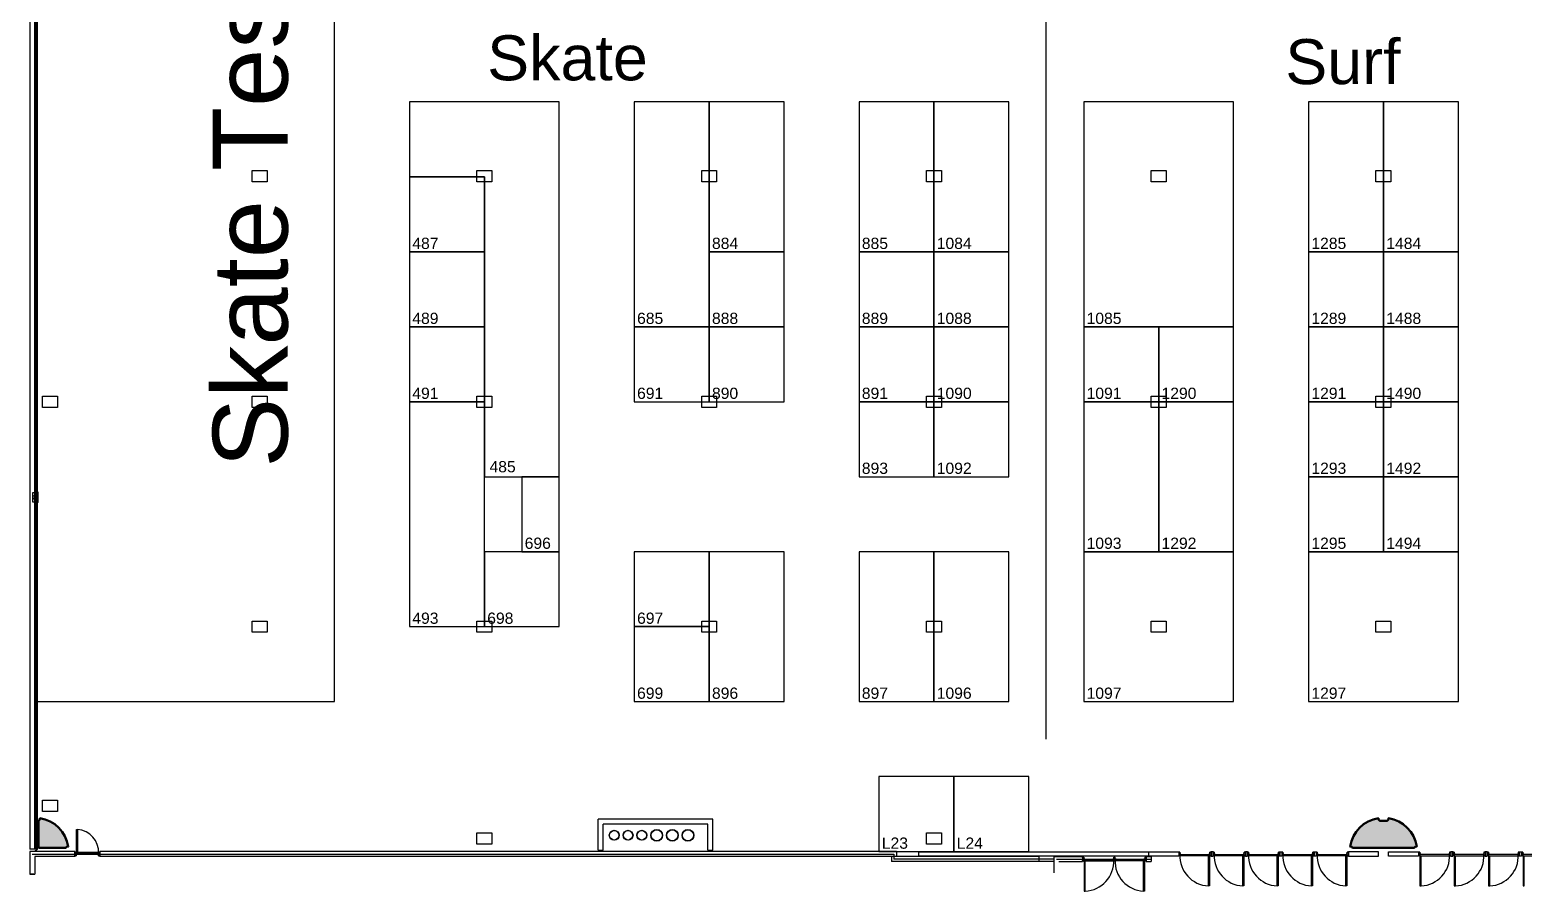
# Model space of a CAD drawing. Extents: x -2543 to 6312, y -522 to 14878.
# Drawn here: x -248 to 2145, y -303 to 1075 of the extents above; entities that cross this region are included whole.
import ezdxf

# ---------------------------------------------------------------- set-up
doc = ezdxf.new("R2010")
doc.units = 0
doc.header["$LTSCALE"] = 5000
doc.header["$PDSIZE"] = 1
for name, color, linetype in [('BoothNumber', 7, 'Continuous'), ('BoothOutLine', 7, 'Continuous'), ('DRAWINGLAYER', 7, 'Continuous'), ('show_xref', 7, 'Continuous')]:
    doc.layers.add(name, color=color, linetype=linetype)
doc.layers.add('OCCC Phase V$0$2020sc01$0$L01-northsouth$0$S-CONC-COLS', color=7, linetype='Continuous', lineweight=50)
doc.layers.add('OCCC Phase V$0$2020sc01$0$L01-northsouth$0$S-CONC-SHAD', color=253, linetype='Continuous', lineweight=20)
doc.styles.add('Arial&EBMS', font='Arial', dxfattribs={"height": 1})
doc.styles.add('Arial&EBMS&B', font='Arial', dxfattribs={"height": 1})

# ---------------------------------------------------------------- blocks, each defined once
blk = doc.blocks.new('OCCC Phase V$0$2020sc01$0$L01-northsouth$0$c9q')
at = {"layer": 'OCCC Phase V$0$2020sc01$0$L01-northsouth$0$S-CONC-SHAD'}
h = blk.add_hatch(color=256, dxfattribs=at)
edge = h.paths.add_edge_path()
edge.add_line((6, 6), (49.4, 6))
edge.add_line((49.4, 6), (51.4, 8))
edge.add_line((51.4, 8), (53.4, 8))
edge.add_arc((0, 0), 54, 8.5196, 81.4804)
edge.add_line((8, 53.4), (8, 51.4))
edge.add_line((8, 51.4), (6, 49.4))
edge.add_line((6, 49.4), (6, 6))
at = {"layer": 'Defpoints'}
blk.add_point((25, 25), dxfattribs=at)
at = {"layer": 'OCCC Phase V$0$2020sc01$0$L01-northsouth$0$S-CONC-COLS'}
blk.add_lwpolyline([(6, 6), (49.4, 6), (51.4, 8), (53.4, 8, 0.329561), (8, 53.4), (8, 51.4), (6, 49.4)], format="xyb", close=True, dxfattribs=at)
blk = doc.blocks.new('OCCC Phase V$0$2020sc01$0$L01-northsouth$0$c9h')
at = {"layer": 'OCCC Phase V$0$2020sc01$0$L01-northsouth$0$S-CONC-SHAD'}
h = blk.add_hatch(color=256, dxfattribs=at)
edge = h.paths.add_edge_path()
edge.add_line((6, -49.4), (8, -51.4))
edge.add_line((8, -51.4), (8, -53.4))
edge.add_arc((0, 0), 54, 278.5196, 351.4804)
edge.add_line((53.4, -8), (51.4, -8))
edge.add_line((51.4, -8), (49.4, -6))
edge.add_line((49.4, -6), (49.4, 6))
edge.add_line((49.4, 6), (51.4, 8))
edge.add_line((51.4, 8), (53.4, 8))
edge.add_arc((0, 0), 54, 8.5196, 81.4804)
edge.add_line((8, 53.4), (8, 51.4))
edge.add_line((8, 51.4), (6, 49.4))
edge.add_line((6, 49.4), (6, -49.4))
at = {"layer": 'Defpoints'}
blk.add_point((25, 0), dxfattribs=at)
at = {"layer": 'OCCC Phase V$0$2020sc01$0$L01-northsouth$0$S-CONC-COLS'}
blk.add_lwpolyline([(6, -49.4), (8, -51.4), (8, -53.4, 0.329561), (53.4, -8), (51.4, -8), (49.4, -6), (49.4, 6), (51.4, 8), (53.4, 8, 0.329561), (8, 53.4), (8, 51.4), (6, 49.4)], format="xyb", close=True, dxfattribs=at)
blk = doc.blocks.new('FACILITY_X0000198')
at = {"layer": 'show_xref', "color": 0}
for p, q in [((-240, -236), (-240, 12716)), ((-238, -238), (-238, 12718)), ((-236, -236), (-236, 12716)), ((-248, 1632), (-248, -236)), ((-240, 1632), (-240, -236)), ((108, 832.2), (108, 850.2)), ((108, 850.2), (132, 850.2)), ((132, 850.2), (132, 832.2)), ((468, 832.2), (468, 850.2)), ((468, 850.2), (492, 850.2)), ((492, 850.2), (492, 832.2)), ((828, 832.2), (828, 850.2)), ((828, 850.2), (852, 850.2)), ((852, 850.2), (852, 832.2)), ((1188, 832.2), (1188, 850.2)), ((1188, 850.2), (1212, 850.2)), ((1212, 850.2), (1212, 832.2)), ((1548, 832.2), (1548, 850.2)), ((1548, 850.2), (1572, 850.2)), ((1572, 850.2), (1572, 832.2)), ((1908, 832.2), (1908, 850.2)), ((1908, 850.2), (1932, 850.2)), ((1932, 850.2), (1932, 832.2)), ((132, 832.2), (108, 832.2)), ((132, 832.2), (132, 832.2)), ((492, 832.2), (468, 832.2)), ((492, 832.2), (492, 832.2)), ((852, 832.2), (828, 832.2)), ((852, 832.2), (852, 832.2)), ((1212, 832.2), (1188, 832.2)), ((1212, 832.2), (1212, 832.2)), ((1572, 832.2), (1548, 832.2)), ((1572, 832.2), (1572, 832.2)), ((1932, 832.2), (1908, 832.2)), ((1932, 832.2), (1932, 832.2)), ((-228, 471), (-228, 489)), ((-228, 489), (-204, 489)), ((-204, 489), (-204, 471)), ((108, 471), (108, 489)), ((108, 489), (132, 489)), ((132, 489), (132, 471)), ((468, 471), (468, 489)), ((468, 489), (492, 489)), ((492, 489), (492, 471)), ((828, 471), (828, 489)), ((828, 489), (852, 489)), ((852, 489), (852, 471)), ((1188, 471), (1188, 489)), ((1188, 489), (1212, 489)), ((1212, 489), (1212, 471)), ((1548, 471), (1548, 489)), ((1548, 489), (1572, 489)), ((1572, 489), (1572, 471)), ((1908, 471), (1908, 489)), ((1908, 489), (1932, 489)), ((1932, 489), (1932, 471)), ((-204, 471), (-228, 471)), ((-204, 471), (-204, 471)), ((132, 471), (108, 471)), ((132, 471), (132, 471)), ((492, 471), (468, 471)), ((492, 471), (492, 471)), ((852, 471), (828, 471)), ((852, 471), (852, 471)), ((1212, 471), (1188, 471)), ((1212, 471), (1212, 471)), ((1572, 471), (1548, 471)), ((1572, 471), (1572, 471)), ((1932, 471), (1908, 471)), ((1932, 471), (1932, 471)), ((-240, 336), (-240, 318)), ((-236, 336), (-236, 336)), ((-236, 318), (-236, 318)), ((108, 111), (108, 129)), ((108, 129), (132, 129)), ((132, 129), (132, 111)), ((468, 111), (468, 129)), ((468, 129), (492, 129)), ((492, 129), (492, 111)), ((828, 111), (828, 129)), ((828, 129), (852, 129)), ((852, 129), (852, 111)), ((1188, 111), (1188, 129)), ((1188, 129), (1212, 129)), ((1212, 129), (1212, 111)), ((1548, 111), (1548, 129)), ((1548, 129), (1572, 129)), ((1572, 129), (1572, 111)), ((1908, 111), (1908, 129)), ((1908, 129), (1932, 129)), ((1932, 129), (1932, 111)), ((132, 111), (108, 111)), ((132, 111), (132, 111)), ((492, 111), (468, 111)), ((492, 111), (492, 111)), ((852, 111), (828, 111)), ((852, 111), (852, 111)), ((1212, 111), (1188, 111)), ((1212, 111), (1212, 111)), ((1572, 111), (1548, 111)), ((1572, 111), (1572, 111)), ((1932, 111), (1908, 111)), ((1932, 111), (1932, 111)), ((-228, -175.8), (-228, -157.8)), ((-228, -157.8), (-204, -157.8)), ((-204, -157.8), (-204, -175.8)), ((-204, -175.8), (-228, -175.8)), ((-204, -175.8), (-204, -175.8)), ((846, -188), (662, -188)), ((662, -238), (662, -188)), ((846, -238), (846, -188)), ((468, -228), (468, -210)), ((468, -210), (492, -210)), ((492, -210), (492, -228)), ((838, -196), (670, -196)), ((670, -238), (670, -196)), ((838, -238), (838, -196)), ((1188, -228), (1188, -210)), ((1188, -210), (1212, -210)), ((1212, -210), (1212, -228)), ((-240, -236), (-248, -236)), ((-236, -236), (-240, -240)), ((492, -228), (468, -228)), ((492, -228), (492, -228)), ((662, -238), (670, -238)), ((838, -238), (846, -238)), ((1212, -228), (1188, -228)), ((1212, -228), (1212, -228)), ((-176, -240), (-248, -240)), ((-248, -240), (-248, -276)), ((-244.6, -244), (1136, -244)), ((-240, -248), (-240, -276)), ((-176, -248), (-240, -248)), ((-176, -240), (-176, -248)), ((-176, -246.4), (-176, -241.6)), ((-176, -241.6), (-175.9, -241.6)), ((-175.9, -246.4), (-176, -246.4)), ((-136, -241.6), (-136.1, -241.6)), ((-136.1, -246.4), (-136, -246.4)), ((1140, -240), (-136, -240)), ((-136, -240), (-136, -248)), ((-136, -246.4), (-136, -241.6)), ((1144, -248), (-136, -248)), ((1132, -248), (1124, -248)), ((1132, -248), (1132, -256)), ((1392, -256), (1132, -256)), ((1136, -244), (1136, -252)), ((1368, -248), (1136, -248)), ((1392, -252), (1136, -252)), ((1140, -240), (1140, -248)), ((1176, -247.2), (1176, -240.2)), ((1176, -240.2), (1544, -240.2)), ((1544, -247.2), (1176, -247.2)), ((1368, -248), (1368, -256)), ((1392, -248), (1392, -256)), ((1392, -248), (1438, -248)), ((1392, -256), (1392, -274)), ((1396.1, -252), (1548, -252)), ((1400, -256), (1438, -256)), ((1438, -248), (1438, -256)), ((1438, -249.6), (1438, -254.4)), ((1438.1, -249.6), (1438, -249.6)), ((1438, -254.4), (1438.1, -254.4)), ((1487.4, -251.2), (1487.4, -252.8)), ((1488, -251.1), (1487.5, -251.1)), ((1487.5, -251.2), (1488.1, -251.2)), ((1487.5, -252.8), (1487.5, -251.2)), ((1488.1, -252.8), (1487.5, -252.8)), ((1487.5, -252.9), (1488, -252.9)), ((1488, -249.2), (1488, -251.1)), ((1488, -252.9), (1488, -254.8)), ((1488.1, -249.1), (1489.9, -249.1)), ((1489.9, -249.2), (1488.1, -249.2)), ((1488.1, -251.2), (1488.1, -249.2)), ((1488.1, -254.8), (1488.1, -252.8)), ((1488.1, -254.8), (1489.9, -254.8)), ((1489.9, -254.9), (1488.1, -254.9)), ((1489.9, -251.2), (1489.9, -249.2)), ((1490.5, -251.2), (1489.9, -251.2)), ((1489.9, -254.8), (1489.9, -252.8)), ((1489.9, -252.8), (1490.5, -252.8)), ((1490, -249.2), (1490, -251.1)), ((1490, -251.1), (1490.5, -251.1)), ((1490, -252.9), (1490, -254.8)), ((1490.5, -252.9), (1490, -252.9)), ((1490.5, -252.8), (1490.5, -251.2)), ((1490.6, -251.2), (1490.6, -252.8)), ((1535.7, -303.3), (1535.7, -255.4)), ((1535.7, -255.4), (1537.5, -255.4)), ((1537.4, -251.2), (1537.4, -252.8)), ((1538, -251.1), (1537.5, -251.1)), ((1537.5, -252.8), (1537.5, -251.2)), ((1537.5, -251.2), (1538.1, -251.2)), ((1538.1, -252.8), (1537.5, -252.8)), ((1537.5, -252.9), (1538, -252.9)), ((1537.5, -255.4), (1537.5, -303.3)), ((1538, -249.2), (1538, -251.1)), ((1538, -252.9), (1538, -254.8)), ((1539.8, -249.1), (1538.1, -249.1)), ((1538.1, -251.2), (1538.1, -249.2)), ((1538.1, -249.2), (1539.8, -249.2)), ((1538.1, -254.8), (1538.1, -252.8)), ((1539.8, -254.8), (1538.1, -254.8)), ((1538.1, -254.9), (1539.8, -254.9)), ((1539.8, -249.2), (1539.8, -249.6)), ((1539.8, -249.6), (1539.9, -249.6)), ((1539.9, -254.4), (1539.8, -254.4)), ((1539.8, -254.4), (1539.8, -254.8)), ((1539.9, -249.6), (1539.9, -249.2)), ((1539.9, -249.6), (1540, -249.6)), ((1540, -254.4), (1539.9, -254.4)), ((1539.9, -254.8), (1539.9, -254.4)), ((1540, -248), (1548, -248)), ((1540, -248), (1540, -256)), ((1540, -249.6), (1540, -254.4)), ((1540, -256), (1548, -256)), ((1544, -240.2), (1592, -240.2)), ((1544, -247.2), (1544, -240.2)), ((1592, -247.2), (1544, -247.2)), ((1548, -248), (1548, -256)), ((1592, -240.2), (1592, -247.2)), ((1592.1, -241.4), (1592, -241.4)), ((1592, -241.4), (1592, -246.1)), ((1592, -246.1), (1592.1, -246.1)), ((1592.1, -241.4), (1592.1, -241)), ((1592.2, -241.4), (1592.1, -241.4)), ((1592.1, -246.5), (1592.1, -246.1)), ((1592.1, -246.1), (1592.2, -246.1)), ((1592.2, -240.9), (1593.9, -240.9)), ((1593.9, -241), (1592.2, -241)), ((1592.2, -241), (1592.2, -241.4)), ((1592.2, -246.1), (1592.2, -246.5)), ((1592.2, -246.5), (1593.9, -246.5)), ((1593.9, -246.6), (1592.2, -246.6)), ((1593.9, -243), (1593.9, -241)), ((1594.5, -243), (1593.9, -243)), ((1593.9, -246.5), (1593.9, -244.5)), ((1593.9, -244.5), (1594.5, -244.5)), ((1594, -241), (1594, -242.9)), ((1594, -242.9), (1594.5, -242.9)), ((1594.5, -244.6), (1594, -244.6)), ((1594, -244.6), (1594, -246.5)), ((1594.5, -244.5), (1594.5, -243)), ((1594.6, -243), (1594.6, -244.5)), ((1639.7, -295), (1639.7, -247.2)), ((1639.7, -247.2), (1641.5, -247.2)), ((1641.4, -243), (1641.4, -244.5)), ((1642, -242.9), (1641.5, -242.9)), ((1641.5, -244.5), (1641.5, -243)), ((1641.5, -243), (1642.1, -243)), ((1642.1, -244.5), (1641.5, -244.5)), ((1641.5, -244.6), (1642, -244.6)), ((1641.5, -247.2), (1641.5, -295)), ((1642, -241), (1642, -242.9)), ((1642, -244.6), (1642, -246.5)), ((1643.8, -240.9), (1642.1, -240.9)), ((1642.1, -243), (1642.1, -241)), ((1642.1, -241), (1643.8, -241)), ((1642.1, -246.5), (1642.1, -244.5)), ((1643.8, -246.5), (1642.1, -246.5)), ((1642.1, -246.6), (1643.8, -246.6)), ((1643.8, -241), (1643.8, -241.4)), ((1643.8, -241.4), (1643.9, -241.4)), ((1643.9, -246.1), (1643.8, -246.1)), ((1643.8, -246.1), (1643.8, -246.5)), ((1643.9, -241.4), (1643.9, -241)), ((1643.9, -241.4), (1644, -241.4)), ((1644, -246.1), (1643.9, -246.1)), ((1643.9, -246.5), (1643.9, -246.1)), ((1644, -240.2), (1644, -247.2)), ((1647, -240.2), (1644, -240.2)), ((1644, -241.4), (1644, -246.1)), ((1644, -247.2), (1647, -247.2)), ((1647, -247.2), (1647, -240.2)), ((1647.1, -241.4), (1647, -241.4)), ((1647, -241.4), (1647, -246.1)), ((1647, -246.1), (1647.1, -246.1)), ((1647.1, -241.4), (1647.1, -241)), ((1647.2, -241.4), (1647.1, -241.4)), ((1647.1, -246.5), (1647.1, -246.1)), ((1647.1, -246.1), (1647.2, -246.1)), ((1647.2, -240.9), (1648.9, -240.9)), ((1648.9, -241), (1647.2, -241)), ((1647.2, -241), (1647.2, -241.4)), ((1647.2, -246.1), (1647.2, -246.5)), ((1647.2, -246.5), (1648.9, -246.5)), ((1648.9, -246.6), (1647.2, -246.6)), ((1648.9, -243), (1648.9, -241)), ((1649.5, -243), (1648.9, -243)), ((1648.9, -246.5), (1648.9, -244.5)), ((1648.9, -244.5), (1649.5, -244.5)), ((1649, -241), (1649, -242.9)), ((1649, -242.9), (1649.5, -242.9)), ((1649.5, -244.6), (1649, -244.6)), ((1649, -244.6), (1649, -246.5)), ((1649.5, -244.5), (1649.5, -243)), ((1649.6, -243), (1649.6, -244.5)), ((1694.7, -295), (1694.7, -247.2)), ((1694.7, -247.2), (1696.5, -247.2)), ((1696.4, -243), (1696.4, -244.5)), ((1697, -242.9), (1696.5, -242.9)), ((1696.5, -244.5), (1696.5, -243)), ((1696.5, -243), (1697.1, -243)), ((1697.1, -244.5), (1696.5, -244.5)), ((1696.5, -244.6), (1697, -244.6)), ((1696.5, -247.2), (1696.5, -295)), ((1697, -241), (1697, -242.9)), ((1697, -244.6), (1697, -246.5)), ((1698.8, -240.9), (1697.1, -240.9)), ((1697.1, -243), (1697.1, -241)), ((1697.1, -241), (1698.8, -241)), ((1697.1, -246.5), (1697.1, -244.5)), ((1698.8, -246.5), (1697.1, -246.5)), ((1697.1, -246.6), (1698.8, -246.6)), ((1698.8, -241), (1698.8, -241.4)), ((1698.8, -241.4), (1698.9, -241.4)), ((1698.9, -246.1), (1698.8, -246.1)), ((1698.8, -246.1), (1698.8, -246.5)), ((1698.9, -241.4), (1698.9, -241)), ((1698.9, -241.4), (1699, -241.4)), ((1699, -246.1), (1698.9, -246.1)), ((1698.9, -246.5), (1698.9, -246.1)), ((1699, -240.2), (1699, -247.2)), ((1702, -240.2), (1699, -240.2)), ((1699, -241.4), (1699, -246.1)), ((1699, -247.2), (1702, -247.2)), ((1702, -247.2), (1702, -240.2)), ((1702.1, -241.4), (1702, -241.4)), ((1702, -241.4), (1702, -246.1)), ((1702, -246.1), (1702.1, -246.1)), ((1702.1, -241.4), (1702.1, -241)), ((1702.2, -241.4), (1702.1, -241.4)), ((1702.1, -246.5), (1702.1, -246.1)), ((1702.1, -246.1), (1702.2, -246.1)), ((1702.2, -240.9), (1703.9, -240.9)), ((1703.9, -241), (1702.2, -241)), ((1702.2, -241), (1702.2, -241.4)), ((1702.2, -246.1), (1702.2, -246.5)), ((1702.2, -246.5), (1703.9, -246.5)), ((1703.9, -246.6), (1702.2, -246.6)), ((1703.9, -243), (1703.9, -241)), ((1704.5, -243), (1703.9, -243)), ((1703.9, -246.5), (1703.9, -244.5)), ((1703.9, -244.5), (1704.5, -244.5)), ((1704, -241), (1704, -242.9)), ((1704, -242.9), (1704.5, -242.9)), ((1704.5, -244.6), (1704, -244.6)), ((1704, -244.6), (1704, -246.5)), ((1704.5, -244.5), (1704.5, -243)), ((1704.6, -243), (1704.6, -244.5)), ((1749.7, -295), (1749.7, -247.2)), ((1749.7, -247.2), (1751.5, -247.2)), ((1751.4, -243), (1751.4, -244.5)), ((1752, -242.9), (1751.5, -242.9)), ((1751.5, -244.5), (1751.5, -243)), ((1751.5, -243), (1752.1, -243)), ((1752.1, -244.5), (1751.5, -244.5)), ((1751.5, -244.6), (1752, -244.6)), ((1751.5, -247.2), (1751.5, -295)), ((1752, -241), (1752, -242.9)), ((1752, -244.6), (1752, -246.5)), ((1753.8, -240.9), (1752.1, -240.9)), ((1752.1, -243), (1752.1, -241)), ((1752.1, -241), (1753.8, -241)), ((1752.1, -246.5), (1752.1, -244.5)), ((1753.8, -246.5), (1752.1, -246.5)), ((1752.1, -246.6), (1753.8, -246.6)), ((1753.8, -241), (1753.8, -241.4)), ((1753.8, -241.4), (1753.9, -241.4)), ((1753.9, -246.1), (1753.8, -246.1)), ((1753.8, -246.1), (1753.8, -246.5)), ((1753.9, -241.4), (1753.9, -241)), ((1753.9, -241.4), (1754, -241.4)), ((1754, -246.1), (1753.9, -246.1)), ((1753.9, -246.5), (1753.9, -246.1)), ((1754, -247.2), (1754, -240.2)), ((1754, -240.2), (1757, -240.2)), ((1754, -241.4), (1754, -246.1)), ((1757, -247.2), (1754, -247.2)), ((1757, -240.2), (1757, -247.2)), ((1757.1, -241.4), (1757, -241.4)), ((1757, -241.4), (1757, -246.1)), ((1757, -246.1), (1757.1, -246.1)), ((1757.1, -241.4), (1757.1, -241)), ((1757.2, -241.4), (1757.1, -241.4)), ((1757.1, -246.5), (1757.1, -246.1)), ((1757.1, -246.1), (1757.2, -246.1)), ((1757.2, -240.9), (1758.9, -240.9)), ((1758.9, -241), (1757.2, -241)), ((1757.2, -241), (1757.2, -241.4)), ((1757.2, -246.1), (1757.2, -246.5)), ((1757.2, -246.5), (1758.9, -246.5)), ((1758.9, -246.6), (1757.2, -246.6)), ((1758.9, -243), (1758.9, -241)), ((1759.5, -243), (1758.9, -243)), ((1758.9, -246.5), (1758.9, -244.5)), ((1758.9, -244.5), (1759.5, -244.5)), ((1759, -241), (1759, -242.9)), ((1759, -242.9), (1759.5, -242.9)), ((1759.5, -244.6), (1759, -244.6)), ((1759, -244.6), (1759, -246.5)), ((1759.5, -244.5), (1759.5, -243)), ((1759.6, -243), (1759.6, -244.5)), ((1804.7, -295), (1804.7, -247.2)), ((1804.7, -247.2), (1806.5, -247.2)), ((1806.4, -243), (1806.4, -244.5)), ((1807, -242.9), (1806.5, -242.9)), ((1806.5, -244.5), (1806.5, -243)), ((1806.5, -243), (1807.1, -243)), ((1807.1, -244.5), (1806.5, -244.5)), ((1806.5, -244.6), (1807, -244.6)), ((1806.5, -247.2), (1806.5, -295)), ((1807, -241), (1807, -242.9)), ((1807, -244.6), (1807, -246.5)), ((1808.8, -240.9), (1807.1, -240.9)), ((1807.1, -243), (1807.1, -241)), ((1807.1, -241), (1808.8, -241)), ((1807.1, -246.5), (1807.1, -244.5)), ((1808.8, -246.5), (1807.1, -246.5)), ((1807.1, -246.6), (1808.8, -246.6)), ((1808.8, -241), (1808.8, -241.4)), ((1808.8, -241.4), (1808.9, -241.4)), ((1808.9, -246.1), (1808.8, -246.1)), ((1808.8, -246.1), (1808.8, -246.5)), ((1808.9, -241.4), (1808.9, -241)), ((1808.9, -241.4), (1809, -241.4)), ((1809, -246.1), (1808.9, -246.1)), ((1808.9, -246.5), (1808.9, -246.1)), ((1809, -247.2), (1809, -240.2)), ((1809, -240.2), (1812, -240.2)), ((1809, -241.4), (1809, -246.1)), ((1812, -247.2), (1809, -247.2)), ((1812, -240.2), (1812, -247.2)), ((1812.1, -241.4), (1812, -241.4)), ((1812, -241.4), (1812, -246.1)), ((1812, -246.1), (1812.1, -246.1)), ((1812.1, -241.4), (1812.1, -241)), ((1812.2, -241.4), (1812.1, -241.4)), ((1812.1, -246.5), (1812.1, -246.1)), ((1812.1, -246.1), (1812.2, -246.1)), ((1812.2, -240.9), (1813.9, -240.9)), ((1813.9, -241), (1812.2, -241)), ((1812.2, -241), (1812.2, -241.4)), ((1812.2, -246.1), (1812.2, -246.5)), ((1812.2, -246.5), (1813.9, -246.5)), ((1813.9, -246.6), (1812.2, -246.6)), ((1813.9, -243), (1813.9, -241)), ((1814.5, -243), (1813.9, -243)), ((1813.9, -246.5), (1813.9, -244.5)), ((1813.9, -244.5), (1814.5, -244.5)), ((1814, -241), (1814, -242.9)), ((1814, -242.9), (1814.5, -242.9)), ((1814.5, -244.6), (1814, -244.6)), ((1814, -244.6), (1814, -246.5)), ((1814.5, -244.5), (1814.5, -243)), ((1814.6, -243), (1814.6, -244.5)), ((1859.7, -295), (1859.7, -247.2)), ((1859.7, -247.2), (1861.5, -247.2)), ((1861.4, -243), (1861.4, -244.5)), ((1862, -242.9), (1861.5, -242.9)), ((1861.5, -244.5), (1861.5, -243)), ((1861.5, -243), (1862.1, -243)), ((1862.1, -244.5), (1861.5, -244.5)), ((1861.5, -244.6), (1862, -244.6)), ((1861.5, -247.2), (1861.5, -295)), ((1862, -241), (1862, -242.9)), ((1862, -244.6), (1862, -246.5)), ((1863.8, -240.9), (1862.1, -240.9)), ((1862.1, -243), (1862.1, -241)), ((1862.1, -241), (1863.8, -241)), ((1862.1, -246.5), (1862.1, -244.5)), ((1863.8, -246.5), (1862.1, -246.5)), ((1862.1, -246.6), (1863.8, -246.6)), ((1863.8, -241), (1863.8, -241.4)), ((1863.8, -241.4), (1863.9, -241.4)), ((1863.9, -246.1), (1863.8, -246.1)), ((1863.8, -246.1), (1863.8, -246.5)), ((1863.9, -241.4), (1863.9, -241)), ((1863.9, -241.4), (1864, -241.4)), ((1864, -246.1), (1863.9, -246.1)), ((1863.9, -246.5), (1863.9, -246.1)), ((1912, -240.2), (1864, -240.2)), ((1864, -240.2), (1864, -247.2)), ((1864, -241.4), (1864, -246.1)), ((1864, -247.2), (1912, -247.2)), ((1912, -247.2), (1912, -240.2)), ((1928, -240.2), (1976, -240.2)), ((1928, -247.2), (1928, -240.2)), ((1976, -247.2), (1928, -247.2)), ((1976, -240.2), (1976, -247.2)), ((1976, -241.4), (1976, -246.1)), ((1976.1, -241.4), (1976, -241.4)), ((1976, -246.1), (1976.1, -246.1)), ((1976.1, -241.4), (1976.1, -241)), ((1976.2, -241.4), (1976.1, -241.4)), ((1976.1, -246.5), (1976.1, -246.1)), ((1976.1, -246.1), (1976.2, -246.1)), ((1976.2, -240.9), (1977.9, -240.9)), ((1977.9, -241), (1976.2, -241)), ((1976.2, -241), (1976.2, -241.4)), ((1976.2, -246.1), (1976.2, -246.5)), ((1976.2, -246.5), (1977.9, -246.5)), ((1977.9, -246.6), (1976.2, -246.6)), ((1977.9, -243), (1977.9, -241)), ((1978.5, -243), (1977.9, -243)), ((1977.9, -246.5), (1977.9, -244.5)), ((1977.9, -244.5), (1978.5, -244.5)), ((1978, -241), (1978, -242.9)), ((1978, -242.9), (1978.5, -242.9)), ((1978.5, -244.6), (1978, -244.6)), ((1978, -244.6), (1978, -246.5)), ((1978.5, -244.5), (1978.5, -243)), ((1980.3, -247.2), (1978.5, -247.2)), ((1978.5, -247.2), (1978.5, -295)), ((1978.6, -243), (1978.6, -244.5)), ((1980.3, -295), (1980.3, -247.2)), ((2025.4, -243), (2025.4, -244.5)), ((2026, -242.9), (2025.5, -242.9)), ((2025.5, -244.5), (2025.5, -243)), ((2025.5, -243), (2026.1, -243)), ((2026.1, -244.5), (2025.5, -244.5)), ((2025.5, -244.6), (2026, -244.6)), ((2026, -241), (2026, -242.9)), ((2026, -244.6), (2026, -246.5)), ((2027.8, -240.9), (2026.1, -240.9)), ((2026.1, -243), (2026.1, -241)), ((2026.1, -241), (2027.8, -241)), ((2026.1, -246.5), (2026.1, -244.5)), ((2027.8, -246.5), (2026.1, -246.5)), ((2026.1, -246.6), (2027.8, -246.6)), ((2027.8, -241), (2027.8, -241.4)), ((2027.8, -241.4), (2027.9, -241.4)), ((2027.9, -246.1), (2027.8, -246.1)), ((2027.8, -246.1), (2027.8, -246.5)), ((2027.9, -241.4), (2027.9, -241)), ((2027.9, -241.4), (2028, -241.4)), ((2028, -246.1), (2027.9, -246.1)), ((2027.9, -246.5), (2027.9, -246.1)), ((2028, -240.2), (2028, -247.2)), ((2031, -240.2), (2028, -240.2)), ((2028, -241.4), (2028, -246.1)), ((2028, -247.2), (2031, -247.2)), ((2031, -247.2), (2031, -240.2)), ((2031, -241.4), (2031, -246.1)), ((2031.1, -241.4), (2031, -241.4)), ((2031, -246.1), (2031.1, -246.1)), ((2031.1, -241.4), (2031.1, -241)), ((2031.2, -241.4), (2031.1, -241.4)), ((2031.1, -246.5), (2031.1, -246.1)), ((2031.1, -246.1), (2031.2, -246.1)), ((2031.2, -240.9), (2032.9, -240.9)), ((2032.9, -241), (2031.2, -241)), ((2031.2, -241), (2031.2, -241.4)), ((2031.2, -246.1), (2031.2, -246.5)), ((2031.2, -246.5), (2032.9, -246.5)), ((2032.9, -246.6), (2031.2, -246.6)), ((2032.9, -243), (2032.9, -241)), ((2033.5, -243), (2032.9, -243)), ((2032.9, -246.5), (2032.9, -244.5)), ((2032.9, -244.5), (2033.5, -244.5)), ((2033, -241), (2033, -242.9)), ((2033, -242.9), (2033.5, -242.9)), ((2033.5, -244.6), (2033, -244.6)), ((2033, -244.6), (2033, -246.5)), ((2033.5, -244.5), (2033.5, -243)), ((2035.3, -247.2), (2033.5, -247.2)), ((2033.5, -247.2), (2033.5, -295)), ((2033.6, -243), (2033.6, -244.5)), ((2035.3, -295), (2035.3, -247.2)), ((2080.4, -243), (2080.4, -244.5)), ((2081, -242.9), (2080.5, -242.9)), ((2080.5, -244.5), (2080.5, -243)), ((2080.5, -243), (2081.1, -243)), ((2081.1, -244.5), (2080.5, -244.5)), ((2080.5, -244.6), (2081, -244.6)), ((2081, -241), (2081, -242.9)), ((2081, -244.6), (2081, -246.5)), ((2082.8, -240.9), (2081.1, -240.9)), ((2081.1, -243), (2081.1, -241)), ((2081.1, -241), (2082.8, -241)), ((2081.1, -246.5), (2081.1, -244.5)), ((2082.8, -246.5), (2081.1, -246.5)), ((2081.1, -246.6), (2082.8, -246.6)), ((2082.8, -241), (2082.8, -241.4)), ((2082.8, -241.4), (2082.9, -241.4)), ((2082.9, -246.1), (2082.8, -246.1)), ((2082.8, -246.1), (2082.8, -246.5)), ((2082.9, -241.4), (2082.9, -241)), ((2082.9, -241.4), (2083, -241.4)), ((2083, -246.1), (2082.9, -246.1)), ((2082.9, -246.5), (2082.9, -246.1)), ((2083, -240.2), (2083, -247.2)), ((2086, -240.2), (2083, -240.2)), ((2083, -241.4), (2083, -246.1)), ((2083, -247.2), (2086, -247.2)), ((2086, -247.2), (2086, -240.2)), ((2086, -241.4), (2086, -246.1)), ((2086.1, -241.4), (2086, -241.4)), ((2086, -246.1), (2086.1, -246.1)), ((2086.1, -241.4), (2086.1, -241)), ((2086.2, -241.4), (2086.1, -241.4)), ((2086.1, -246.5), (2086.1, -246.1)), ((2086.1, -246.1), (2086.2, -246.1)), ((2086.2, -240.9), (2087.9, -240.9)), ((2087.9, -241), (2086.2, -241)), ((2086.2, -241), (2086.2, -241.4)), ((2086.2, -246.1), (2086.2, -246.5)), ((2086.2, -246.5), (2087.9, -246.5)), ((2087.9, -246.6), (2086.2, -246.6)), ((2087.9, -243), (2087.9, -241)), ((2088.5, -243), (2087.9, -243)), ((2087.9, -246.5), (2087.9, -244.5)), ((2087.9, -244.5), (2088.5, -244.5)), ((2088, -241), (2088, -242.9)), ((2088, -242.9), (2088.5, -242.9)), ((2088.5, -244.6), (2088, -244.6)), ((2088, -244.6), (2088, -246.5)), ((2088.5, -244.5), (2088.5, -243)), ((2090.3, -247.2), (2088.5, -247.2)), ((2088.5, -247.2), (2088.5, -295)), ((2088.6, -243), (2088.6, -244.5)), ((2090.3, -295), (2090.3, -247.2)), ((2135.4, -243), (2135.4, -244.5)), ((2136, -242.9), (2135.5, -242.9)), ((2135.5, -244.5), (2135.5, -243)), ((2135.5, -243), (2136.1, -243)), ((2136.1, -244.5), (2135.5, -244.5)), ((2135.5, -244.6), (2136, -244.6)), ((2136, -241), (2136, -242.9)), ((2136, -244.6), (2136, -246.5)), ((2137.8, -240.9), (2136.1, -240.9)), ((2136.1, -243), (2136.1, -241)), ((2136.1, -241), (2137.8, -241)), ((2136.1, -246.5), (2136.1, -244.5)), ((2137.8, -246.5), (2136.1, -246.5)), ((2136.1, -246.6), (2137.8, -246.6)), ((2137.8, -241), (2137.8, -241.4)), ((2137.8, -241.4), (2137.9, -241.4)), ((2137.9, -246.1), (2137.8, -246.1)), ((2137.8, -246.1), (2137.8, -246.5)), ((2137.9, -241.4), (2137.9, -241)), ((2137.9, -241.4), (2138, -241.4)), ((2138, -246.1), (2137.9, -246.1)), ((2137.9, -246.5), (2137.9, -246.1)), ((2138, -247.2), (2138, -240.2)), ((2138, -240.2), (2141, -240.2)), ((2138, -241.4), (2138, -246.1)), ((2141, -247.2), (2138, -247.2)), ((2141, -240.2), (2141, -247.2)), ((2141, -241.4), (2141, -246.1)), ((2141.1, -241.4), (2141, -241.4)), ((2141, -246.1), (2141.1, -246.1)), ((2141.1, -241.4), (2141.1, -241)), ((2141.2, -241.4), (2141.1, -241.4)), ((2141.1, -246.5), (2141.1, -246.1)), ((2141.1, -246.1), (2141.2, -246.1)), ((2141.2, -240.9), (2142.9, -240.9)), ((2142.9, -241), (2141.2, -241)), ((2141.2, -241), (2141.2, -241.4)), ((2141.2, -246.1), (2141.2, -246.5)), ((2141.2, -246.5), (2142.9, -246.5)), ((2142.9, -246.6), (2141.2, -246.6)), ((2142.9, -243), (2142.9, -241)), ((2143.5, -243), (2142.9, -243)), ((2142.9, -246.5), (2142.9, -244.5)), ((2142.9, -244.5), (2143.5, -244.5)), ((2143, -241), (2143, -242.9)), ((2143, -242.9), (2143.5, -242.9)), ((2143.5, -244.6), (2143, -244.6)), ((2143, -244.6), (2143, -246.5)), ((2143.5, -244.5), (2143.5, -243)), ((2145.3, -247.2), (2143.5, -247.2)), ((2143.5, -247.2), (2143.5, -295)), ((2143.6, -243), (2143.6, -244.5)), ((2145.3, -295), (2145.3, -247.2)), ((-248, -276), (-240, -276)), ((-246.4, -276), (-246.4, -276.1)), ((-241.6, -276), (-246.4, -276)), ((-241.6, -276.1), (-241.6, -276)), ((1537.5, -303.3), (1535.7, -303.3)), ((1641.5, -295), (1639.7, -295)), ((1696.5, -295), (1694.7, -295)), ((1751.5, -295), (1749.7, -295)), ((1806.5, -295), (1804.7, -295)), ((1861.5, -295), (1859.7, -295)), ((1978.5, -295), (1980.3, -295)), ((2033.5, -295), (2035.3, -295)), ((2088.5, -295), (2090.3, -295)), ((2143.5, -295), (2145.3, -295))]:
    blk.add_line(p, q, dxfattribs=at)
blk.add_lwpolyline([(-240, 318), (-236, 318, 0.414214), (-235, 319), (-235, 335, 0.414214), (-236, 336), (-240, 336)], format="xyb", dxfattribs=at)
blk.add_lwpolyline([(-240, 334), (-244, 334), (-244, 320), (-240, 320)], dxfattribs=at)
for points in [[(-171.7, -204.7), (-171.7, -240.6), (-173.5, -240.6), (-173.5, -204.7)], [(-138.1, -242.9), (-173.9, -242.9), (-173.9, -241.1), (-138.1, -241.1)], [(1487.9, -253.1), (1440.1, -253.1), (1440.1, -254.9), (1487.9, -254.9)], [(1442.3, -303.3), (1442.3, -255.4), (1440.5, -255.4), (1440.5, -303.3)], [(1490.1, -253.1), (1537.9, -253.1), (1537.9, -254.9), (1490.1, -254.9)], [(1594.1, -244.9), (1641.9, -244.9), (1641.9, -246.6), (1594.1, -246.6)], [(1649.1, -244.9), (1696.9, -244.9), (1696.9, -246.6), (1649.1, -246.6)], [(1704.1, -244.9), (1751.9, -244.9), (1751.9, -246.6), (1704.1, -246.6)], [(1759.1, -244.9), (1806.9, -244.9), (1806.9, -246.6), (1759.1, -246.6)], [(1814.1, -244.9), (1861.9, -244.9), (1861.9, -246.6), (1814.1, -246.6)], [(2025.9, -244.9), (1978.1, -244.9), (1978.1, -246.6), (2025.9, -246.6)], [(2080.9, -244.9), (2033.1, -244.9), (2033.1, -246.6), (2080.9, -246.6)], [(2135.9, -244.9), (2088.1, -244.9), (2088.1, -246.6), (2135.9, -246.6)], [(2190.9, -244.9), (2143.1, -244.9), (2143.1, -246.6), (2190.9, -246.6)]]:
    blk.add_lwpolyline(points, close=True, dxfattribs=at)
for points in [[(-175.9, -246.8, 0.414214), (-175.8, -246.9), (-174.1, -246.9, 0.414214), (-174, -246.8), (-174, -244.9), (-173.5, -244.9, 0.414214), (-173.4, -244.8), (-173.4, -243.2, 0.414214), (-173.5, -243.1), (-174, -243.1), (-174, -241.2, 0.414214), (-174.1, -241.1), (-175.8, -241.1, 0.414214), (-175.9, -241.2), (-175.9, -241.6), (-175.8, -241.6), (-175.8, -241.2), (-174.1, -241.2), (-174.1, -243.2), (-173.5, -243.2), (-173.5, -244.8), (-174.1, -244.8), (-174.1, -246.8), (-175.8, -246.8), (-175.8, -246.4), (-175.9, -246.4)], [(-136.1, -246.8, -0.414214), (-136.2, -246.9), (-137.9, -246.9, -0.414214), (-138, -246.8), (-138, -244.9), (-138.5, -244.9, -0.414214), (-138.6, -244.8), (-138.6, -243.2, -0.414214), (-138.5, -243.1), (-138, -243.1), (-138, -241.2, -0.414214), (-137.9, -241.1), (-136.2, -241.1, -0.414214), (-136.1, -241.2), (-136.1, -241.6), (-136.2, -241.6), (-136.2, -241.2), (-137.9, -241.2), (-137.9, -243.2), (-138.5, -243.2), (-138.5, -244.8), (-137.9, -244.8), (-137.9, -246.8), (-136.2, -246.8), (-136.2, -246.4), (-136.1, -246.4)], [(1438.1, -249.2, -0.414214), (1438.2, -249.1), (1439.9, -249.1, -0.414214), (1440, -249.2), (1440, -251.1), (1440.5, -251.1, -0.414214), (1440.6, -251.2), (1440.6, -252.8, -0.414214), (1440.5, -252.9), (1440, -252.9), (1440, -254.8, -0.414214), (1439.9, -254.9), (1438.2, -254.9, -0.414214), (1438.1, -254.8), (1438.1, -254.4), (1438.2, -254.4), (1438.2, -254.8), (1439.9, -254.8), (1439.9, -252.8), (1440.5, -252.8), (1440.5, -251.2), (1439.9, -251.2), (1439.9, -249.2), (1438.2, -249.2), (1438.2, -249.6), (1438.1, -249.6)]]:
    blk.add_lwpolyline(points, format="xyb", close=True, dxfattribs=at)
for centre, radius in [((-240, 327), 3), ((688, -214), 8), ((688, -214), 7.5), ((710, -214), 8), ((710, -214), 7.5), ((732, -214), 8), ((732, -214), 7.5), ((756, -214), 9.5), ((756, -214), 9), ((781, -214), 9.5), ((781, -214), 9), ((806, -214), 9.5), ((806, -214), 9), ((-174, -240.6), 0.375), ((1440, -255.4), 0.375), ((1538, -255.4), 0.375), ((1642, -247.1), 0.375), ((1697, -247.1), 0.375), ((1752, -247.1), 0.375), ((1807, -247.1), 0.375), ((1862, -247.1), 0.375), ((1978, -247.1), 0.375), ((2033, -247.1), 0.375), ((2088, -247.1), 0.375), ((2143, -247.1), 0.375)]:
    blk.add_circle(centre, radius, dxfattribs=at)
for centre, radius, start, end in [((-174, -240.6), 36, 356.4144, 86.4143), ((1440, -255.4), 48, 272.689, 2.689), ((1487.5, -251.2), 0.125, 90, 180), ((1487.5, -252.8), 0.125, 180, 270), ((1488.1, -249.2), 0.125, 90, 180), ((1488.1, -254.8), 0.125, 180, 270), ((1489.9, -249.2), 0.125, 0, 90), ((1489.9, -254.8), 0.125, 270, 0), ((1538, -255.4), 48, 177.311, 267.311), ((1490.5, -251.2), 0.125, 0, 90), ((1490.5, -252.8), 0.125, 270, 0), ((1537.5, -251.2), 0.125, 90, 180), ((1537.5, -252.8), 0.125, 180, 270), ((1538.1, -249.2), 0.125, 90, 180), ((1538.1, -254.8), 0.125, 180, 270), ((1539.8, -249.2), 0.125, 0, 90), ((1539.8, -254.8), 0.125, 270, 0), ((1592.2, -241), 0.125, 90, 180), ((1592.2, -246.5), 0.125, 180, 270), ((1593.9, -241), 0.125, 0, 90), ((1593.9, -246.5), 0.125, 270, 0), ((1642, -247.1), 48, 177.311, 267.311), ((1594.5, -243), 0.125, 0, 90), ((1594.5, -244.5), 0.125, 270, 0), ((1641.5, -243), 0.125, 90, 180), ((1641.5, -244.5), 0.125, 180, 270), ((1642.1, -241), 0.125, 90, 180), ((1642.1, -246.5), 0.125, 180, 270), ((1643.8, -241), 0.125, 0, 90), ((1643.8, -246.5), 0.125, 270, 0), ((1647.2, -241), 0.125, 90, 180), ((1647.2, -246.5), 0.125, 180, 270), ((1648.9, -241), 0.125, 0, 90), ((1648.9, -246.5), 0.125, 270, 0), ((1697, -247.1), 48, 177.311, 267.311), ((1649.5, -243), 0.125, 0, 90), ((1649.5, -244.5), 0.125, 270, 0), ((1696.5, -243), 0.125, 90, 180), ((1696.5, -244.5), 0.125, 180, 270), ((1697.1, -241), 0.125, 90, 180), ((1697.1, -246.5), 0.125, 180, 270), ((1698.8, -241), 0.125, 0, 90), ((1698.8, -246.5), 0.125, 270, 0), ((1702.2, -241), 0.125, 90, 180), ((1702.2, -246.5), 0.125, 180, 270), ((1703.9, -241), 0.125, 0, 90), ((1703.9, -246.5), 0.125, 270, 0), ((1752, -247.1), 48, 177.311, 267.311), ((1704.5, -243), 0.125, 0, 90), ((1704.5, -244.5), 0.125, 270, 0), ((1751.5, -243), 0.125, 90, 180), ((1751.5, -244.5), 0.125, 180, 270), ((1752.1, -241), 0.125, 90, 180), ((1752.1, -246.5), 0.125, 180, 270), ((1753.8, -241), 0.125, 0, 90), ((1753.8, -246.5), 0.125, 270, 0), ((1757.2, -241), 0.125, 90, 180), ((1757.2, -246.5), 0.125, 180, 270), ((1758.9, -241), 0.125, 0, 90), ((1758.9, -246.5), 0.125, 270, 0), ((1807, -247.1), 48, 177.311, 267.311), ((1759.5, -243), 0.125, 0, 90), ((1759.5, -244.5), 0.125, 270, 0), ((1806.5, -243), 0.125, 90, 180), ((1806.5, -244.5), 0.125, 180, 270), ((1807.1, -241), 0.125, 90, 180), ((1807.1, -246.5), 0.125, 180, 270), ((1808.8, -241), 0.125, 0, 90), ((1808.8, -246.5), 0.125, 270, 0), ((1812.2, -241), 0.125, 90, 180), ((1812.2, -246.5), 0.125, 180, 270), ((1813.9, -241), 0.125, 0, 90), ((1813.9, -246.5), 0.125, 270, 0), ((1862, -247.1), 48, 177.311, 267.311), ((1814.5, -243), 0.125, 0, 90), ((1814.5, -244.5), 0.125, 270, 0), ((1861.5, -243), 0.125, 90, 180), ((1861.5, -244.5), 0.125, 180, 270), ((1862.1, -241), 0.125, 90, 180), ((1862.1, -246.5), 0.125, 180, 270), ((1863.8, -241), 0.125, 0, 90), ((1863.8, -246.5), 0.125, 270, 0), ((1976.2, -241), 0.125, 90, 180), ((1976.2, -246.5), 0.125, 180, 270), ((1977.9, -241), 0.125, 0, 90), ((1977.9, -246.5), 0.125, 270, 0), ((1978.5, -243), 0.125, 0, 90), ((1978.5, -244.5), 0.125, 270, 0), ((1978, -247.1), 48, 272.689, 2.689), ((2025.5, -243), 0.125, 90, 180), ((2025.5, -244.5), 0.125, 180, 270), ((2026.1, -241), 0.125, 90, 180), ((2026.1, -246.5), 0.125, 180, 270), ((2027.8, -241), 0.125, 0, 90), ((2027.8, -246.5), 0.125, 270, 0), ((2031.2, -241), 0.125, 90, 180), ((2031.2, -246.5), 0.125, 180, 270), ((2032.9, -241), 0.125, 0, 90), ((2032.9, -246.5), 0.125, 270, 0), ((2033.5, -243), 0.125, 0, 90), ((2033.5, -244.5), 0.125, 270, 0), ((2033, -247.1), 48, 272.689, 2.689), ((2080.5, -243), 0.125, 90, 180), ((2080.5, -244.5), 0.125, 180, 270), ((2081.1, -241), 0.125, 90, 180), ((2081.1, -246.5), 0.125, 180, 270), ((2082.8, -241), 0.125, 0, 90), ((2082.8, -246.5), 0.125, 270, 0), ((2086.2, -241), 0.125, 90, 180), ((2086.2, -246.5), 0.125, 180, 270), ((2087.9, -241), 0.125, 0, 90), ((2087.9, -246.5), 0.125, 270, 0), ((2088.5, -243), 0.125, 0, 90), ((2088.5, -244.5), 0.125, 270, 0), ((2088, -247.1), 48, 272.689, 2.689), ((2135.5, -243), 0.125, 90, 180), ((2135.5, -244.5), 0.125, 180, 270), ((2136.1, -241), 0.125, 90, 180), ((2136.1, -246.5), 0.125, 180, 270), ((2137.8, -241), 0.125, 0, 90), ((2137.8, -246.5), 0.125, 270, 0), ((2141.2, -241), 0.125, 90, 180), ((2141.2, -246.5), 0.125, 180, 270), ((2142.9, -241), 0.125, 0, 90), ((2142.9, -246.5), 0.125, 270, 0), ((2143.5, -243), 0.125, 0, 90), ((2143.5, -244.5), 0.125, 270, 0)]:
    blk.add_arc(centre, radius, start, end, dxfattribs=at)
for p in [(-174, -241.1), (-138, -241.1), (1440, -254.9), (1488, -254.9), (1490, -254.9), (1538, -254.9), (1594, -246.6), (1642, -246.6), (1649, -246.6), (1697, -246.6), (1704, -246.6), (1752, -246.6), (1759, -246.6), (1807, -246.6), (1814, -246.6), (1862, -246.6), (1978, -246.6), (2026, -246.6), (2033, -246.6), (2081, -246.6), (2088, -246.6), (2136, -246.6), (2143, -246.6)]:
    blk.add_point(p, dxfattribs=at)
blk.add_blockref('OCCC Phase V$0$2020sc01$0$L01-northsouth$0$c9q', (-240, -240), dxfattribs=at)
at = {"layer": 'show_xref', "color": 0, "xscale": -1, "rotation": 269.9999999779589}
blk.add_blockref('OCCC Phase V$0$2020sc01$0$L01-northsouth$0$c9h', (1920, -240), dxfattribs=at)

msp = doc.modelspace()

# ---------------------------------------------------------------- linework, layer by layer
at = {"layer": 'BoothOutLine'}
for points in [[(360, 960), (360, 840), (480, 840), (480, 360), (600, 360), (600, 960)], [(720, 960), (720, 600), (840, 600), (840, 960), (720, 960)], [(840, 960), (840, 720), (960, 720), (960, 960), (840, 960)], [(1080, 960), (1080, 720), (1200, 720), (1200, 960), (1080, 960)], [(1200, 960), (1200, 720), (1320, 720), (1320, 960), (1200, 960)], [(1440, 960), (1440, 600), (1680, 600), (1680, 960), (1440, 960)], [(1800, 960), (1800, 720), (1920, 720), (1920, 960), (1800, 960)], [(1920, 960), (1920, 720), (2040, 720), (2040, 960), (1920, 960)], [(360, 840), (360, 720), (480, 720), (480, 840), (360, 840)], [(360, 720), (360, 600), (480, 600), (480, 720), (360, 720)], [(840, 720), (840, 600), (960, 600), (960, 720), (840, 720)], [(1080, 720), (1080, 600), (1200, 600), (1200, 720), (1080, 720)], [(1200, 720), (1200, 600), (1320, 600), (1320, 720), (1200, 720)], [(1800, 720), (1800, 600), (1920, 600), (1920, 720), (1800, 720)], [(1920, 720), (1920, 600), (2040, 600), (2040, 720), (1920, 720)], [(360, 600), (360, 480), (480, 480), (480, 600), (360, 600)], [(720, 600), (720, 480), (840, 480), (840, 600), (720, 600)], [(840, 600), (840, 480), (960, 480), (960, 600), (840, 600)], [(1080, 600), (1080, 480), (1200, 480), (1200, 600), (1080, 600)], [(1200, 600), (1200, 480), (1320, 480), (1320, 600), (1200, 600)], [(1440, 600), (1440, 480), (1560, 480), (1560, 600), (1440, 600)], [(1560, 600), (1560, 480), (1680, 480), (1680, 600), (1560, 600)], [(1800, 600), (1800, 480), (1920, 480), (1920, 600), (1800, 600)], [(1920, 600), (1920, 480), (2040, 480), (2040, 600), (1920, 600)], [(360, 480), (360, 120), (480, 120), (480, 480), (360, 480)], [(1080, 480), (1080, 360), (1200, 360), (1200, 480), (1080, 480)], [(1200, 480), (1200, 360), (1320, 360), (1320, 480), (1200, 480)], [(1440, 480), (1440, 240), (1560, 240), (1560, 480), (1440, 480)], [(1560, 480), (1560, 240), (1680, 240), (1680, 480), (1560, 480)], [(1800, 480), (1800, 360), (1920, 360), (1920, 480), (1800, 480)], [(1920, 480), (1920, 360), (2040, 360), (2040, 480), (1920, 480)], [(540, 360), (540, 240), (600, 240), (600, 360), (540, 360)], [(1800, 360), (1800, 240), (1920, 240), (1920, 360), (1800, 360)], [(1920, 360), (1920, 240), (2040, 240), (2040, 360), (1920, 360)], [(480, 240), (480, 120), (600, 120), (600, 240), (480, 240)], [(720, 240), (720, 120), (840, 120), (840, 240), (720, 240)], [(840, 240), (840, 0), (960, 0), (960, 240), (840, 240)], [(1080, 240), (1080, 0), (1200, 0), (1200, 240), (1080, 240)], [(1200, 240), (1200, 0), (1320, 0), (1320, 240), (1200, 240)], [(1440, 240), (1440, 0), (1680, 0), (1680, 240), (1440, 240)], [(1800, 240), (1800, 0), (2040, 0), (2040, 240), (1800, 240)], [(720, 120), (720, 0), (840, 0), (840, 120), (720, 120)], [(1112, -120), (1112, -240), (1232, -240), (1232, -120), (1112, -120)], [(1232, -120), (1232, -240), (1352, -240), (1352, -120), (1232, -120)]]:
    msp.add_lwpolyline(points, close=True, dxfattribs=at)
at = {"layer": 'DRAWINGLAYER', "color": 5, "true_color": 0x0000ff}
msp.add_line((1380, -60), (1380, 5400), dxfattribs=at)
at = {"layer": 'DRAWINGLAYER'}
msp.add_line((1200, 360), (1260, 360), dxfattribs=at)
msp.add_lwpolyline([(0, 1440), (-240, 1440), (-240, 0), (240, 0), (240, 2040), (0, 2040), (0, 1440)], dxfattribs=at)

# ---------------------------------------------------------------- block references
msp.add_blockref('FACILITY_X0000198', (0, 0))

# ---------------------------------------------------------------- texts
at = {"layer": 'BoothNumber', "style": 'Arial&EBMS'}
for s, p in [('487', (364.5, 724.5)), ('884', (844.5, 724.5)), ('885', (1084.5, 724.5)), ('1084', (1204.5, 724.5)), ('1285', (1804.5, 724.5)), ('1484', (1924.5, 724.5)), ('489', (364.5, 604.5)), ('685', (724.5, 604.5)), ('888', (844.5, 604.5)), ('889', (1084.5, 604.5)), ('1088', (1204.5, 604.5)), ('1085', (1444.5, 604.5)), ('1289', (1804.5, 604.5)), ('1488', (1924.5, 604.5)), ('491', (364.5, 484.5)), ('691', (724.5, 484.5)), ('890', (844.5, 484.5)), ('891', (1084.5, 484.5)), ('1090', (1204.5, 484.5)), ('1091', (1444.5, 484.5)), ('1290', (1564.5, 484.5)), ('1291', (1804.5, 484.5)), ('1490', (1924.5, 484.5)), ('485', (488.162544, 367.012879)), ('893', (1084.5, 364.5)), ('1092', (1204.5, 364.5)), ('1293', (1804.5, 364.5)), ('1492', (1924.5, 364.5)), ('696', (544.5, 244.5)), ('1093', (1444.5, 244.5)), ('1292', (1564.5, 244.5)), ('1295', (1804.5, 244.5)), ('1494', (1924.5, 244.5)), ('493', (364.5, 124.5)), ('698', (484.5, 124.5)), ('697', (724.5, 124.5)), ('699', (724.5, 4.5)), ('896', (844.5, 4.5)), ('897', (1084.5, 4.5)), ('1096', (1204.5, 4.5)), ('1097', (1444.5, 4.5)), ('1297', (1804.5, 4.5)), ('L23', (1116.5, -235.5)), ('L24', (1236.5, -235.5))]:
    msp.add_text(s, height=18, dxfattribs=at).set_placement(p)
at = {"layer": 'DRAWINGLAYER', "color": 178, "true_color": 0x000000, "style": 'Arial&EBMS&B'}
msp.add_text('Skate Test Track', height=120, rotation=90, dxfattribs=at).set_placement((164.87735, 374.24505))
at = {"layer": 'DRAWINGLAYER', "color": 5, "true_color": 0x0000ff, "style": 'Arial&EBMS&B'}
for s, p in [('Skate', (484.497154, 994.44696)), ('Surf', (1762.847952, 988.337922))]:
    msp.add_text(s, height=72, dxfattribs=at).set_placement(p)

doc.saveas('drawing.dxf')
